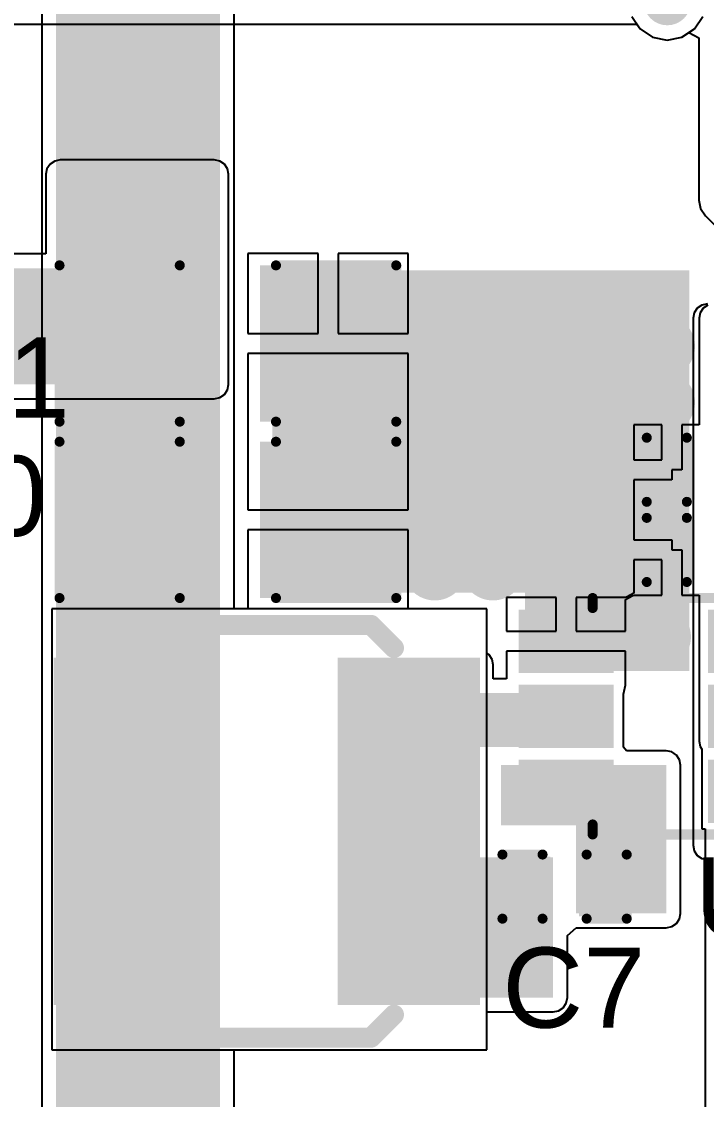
# Model space of a CAD drawing. Header units: millimetres. Extents: x -0.29 to 3.46, y -0.11 to 2.46.
# Drawn here: x 2.026 to 2.368, y 0.682 to 1.22 of the extents above; entities that cross this region are included whole.
import ezdxf

# ---------------------------------------------------------------- set-up
doc = ezdxf.new("R2010")
doc.units = ezdxf.units.MM
doc.header["$MEASUREMENT"] = 0
for name, color, linetype in [('BottomLayer', 5, 'Continuous'), ('BottomSolder', 6, 'Continuous'), ('TopLayer', 1, 'Continuous'), ('TopOverlay', 2, 'Continuous'), ('TopPaste', 8, 'Continuous'), ('TopSolder', 216, 'Continuous'), ('ViaHoleLayer', 16, 'Continuous')]:
    doc.layers.add(name, color=color, linetype=linetype)
doc.styles.add('Arial', font='', dxfattribs={"height": 0.2})
doc.styles.get('Arial').set_extended_font_data('Arial')

# ---------------------------------------------------------------- blocks, each defined once
blk = doc.blocks.new('TSOT_23_6_19')
at = {"layer": 'TopLayer'}
for points in [[(-0.06693, 0.04921), (-0.02756, 0.04921), (-0.02756, 0.02559), (-0.06693, 0.02559)], [(0.02756, 0.04921), (0.06693, 0.04921), (0.06693, 0.02559), (0.02756, 0.02559)], [(-0.06693, 0.01181), (-0.02756, 0.01181), (-0.02756, -0.01181), (-0.06693, -0.01181)], [(0.02756, 0.01181), (0.06693, 0.01181), (0.06693, -0.01181), (0.02756, -0.01181)], [(-0.06693, -0.02559), (-0.02756, -0.02559), (-0.02756, -0.04921), (-0.06693, -0.04921)], [(0.02756, -0.02559), (0.06693, -0.02559), (0.06693, -0.04921), (0.02756, -0.04921)]]:
    blk.add_hatch(color=1, dxfattribs=at).paths.add_polyline_path(points)
at = {"layer": 'TopPaste'}
for points in [[(-0.06693, 0.04921), (-0.02756, 0.04921), (-0.02756, 0.02559), (-0.06693, 0.02559)], [(0.02756, 0.04921), (0.06693, 0.04921), (0.06693, 0.02559), (0.02756, 0.02559)], [(-0.06693, 0.01181), (-0.02756, 0.01181), (-0.02756, -0.01181), (-0.06693, -0.01181)], [(0.02756, 0.01181), (0.06693, 0.01181), (0.06693, -0.01181), (0.02756, -0.01181)], [(-0.06693, -0.02559), (-0.02756, -0.02559), (-0.02756, -0.04921), (-0.06693, -0.04921)], [(0.02756, -0.02559), (0.06693, -0.02559), (0.06693, -0.04921), (0.02756, -0.04921)]]:
    blk.add_hatch(color=8, dxfattribs=at).paths.add_polyline_path(points)
at = {"layer": 'TopSolder'}
for points in [[(-0.07093, 0.05321), (-0.02356, 0.05321), (-0.02356, 0.02159), (-0.07093, 0.02159)], [(0.02356, 0.05321), (0.07093, 0.05321), (0.07093, 0.02159), (0.02356, 0.02159)], [(-0.07093, 0.01581), (-0.02356, 0.01581), (-0.02356, -0.01581), (-0.07093, -0.01581)], [(0.02356, 0.01581), (0.07093, 0.01581), (0.07093, -0.01581), (0.02356, -0.01581)], [(-0.07093, -0.02159), (-0.02356, -0.02159), (-0.02356, -0.05321), (-0.07093, -0.05321)], [(0.02356, -0.02159), (0.07093, -0.02159), (0.07093, -0.05321), (0.02356, -0.05321)]]:
    blk.add_hatch(color=216, dxfattribs=at).paths.add_polyline_path(points)
at = {"layer": 'TopOverlay', "const_width": 0.005}
for points in [[(0.034, 0.059), (-0.034, 0.059)], [(-0.034, 0.059), (-0.034, 0.054)], [(0.034, 0.059), (0.034, 0.054)], [(-0.078, 0.043), (-0.078, 0.033)], [(-0.073, 0.038), (-0.078, 0.043)], [(-0.073, 0.038), (-0.078, 0.033)], [(-0.034, -0.054), (-0.034, -0.059)], [(0.034, -0.054), (0.034, -0.059)], [(0.034, -0.059), (-0.034, -0.059)]]:
    blk.add_lwpolyline(points, dxfattribs=at)
at = {"layer": 'TopOverlay', "const_width": 0.0025}
for points in [[(-0.03525, 0.059, 1), (-0.03275, 0.059, 1)], [(-0.03525, 0.059, 1), (-0.03275, 0.059, 1)], [(0.03275, 0.059, 1), (0.03525, 0.059, 1)], [(0.03275, 0.059, 1), (0.03525, 0.059, 1)], [(-0.03525, 0.054, 1), (-0.03275, 0.054, 1)], [(0.03275, 0.054, 1), (0.03525, 0.054, 1)], [(-0.07925, 0.043, 1), (-0.07675, 0.043, 1)], [(-0.07925, 0.043, 1), (-0.07675, 0.043, 1)], [(-0.07425, 0.038, 1), (-0.07175, 0.038, 1)], [(-0.07425, 0.038, 1), (-0.07175, 0.038, 1)], [(-0.07925, 0.033, 1), (-0.07675, 0.033, 1)], [(-0.07925, 0.033, 1), (-0.07675, 0.033, 1)], [(-0.03525, -0.054, 1), (-0.03275, -0.054, 1)], [(0.03275, -0.054, 1), (0.03525, -0.054, 1)], [(-0.03525, -0.059, 1), (-0.03275, -0.059, 1)], [(-0.03525, -0.059, 1), (-0.03275, -0.059, 1)], [(0.03275, -0.059, 1), (0.03525, -0.059, 1)], [(0.03275, -0.059, 1), (0.03525, -0.059, 1)]]:
    blk.add_lwpolyline(points, format="xyb", close=True, dxfattribs=at)
blk = doc.blocks.new('LVC505040_6R8M_N__79')
at = {"layer": 'TopLayer'}
for points in [[(-0.10236, 0.08268), (-0.03937, 0.08268), (-0.03937, -0.08268), (-0.10236, -0.08268)], [(0.03937, 0.08268), (0.10236, 0.08268), (0.10236, -0.08268), (0.03937, -0.08268)]]:
    blk.add_hatch(color=1, dxfattribs=at).paths.add_polyline_path(points)
at = {"layer": 'TopPaste'}
for points in [[(-0.10236, 0.08268), (-0.03937, 0.08268), (-0.03937, -0.08268), (-0.10236, -0.08268)], [(0.03937, 0.08268), (0.10236, 0.08268), (0.10236, -0.08268), (0.03937, -0.08268)]]:
    blk.add_hatch(color=8, dxfattribs=at).paths.add_polyline_path(points)
at = {"layer": 'TopSolder'}
for points in [[(-0.10636, 0.08668), (-0.03537, 0.08668), (-0.03537, -0.08668), (-0.10636, -0.08668)], [(0.03537, 0.08668), (0.10636, 0.08668), (0.10636, -0.08668), (0.03537, -0.08668)]]:
    blk.add_hatch(color=216, dxfattribs=at).paths.add_polyline_path(points)
at = {"layer": 'TopOverlay', "const_width": 0.01}
for points in [[(-0.052, 0.103), (-0.0635, 0.0915)], [(0.051, 0.103), (-0.052, 0.103)], [(0.0635, 0.0915), (0.052, 0.103)], [(-0.052, -0.103), (-0.0635, -0.0915)], [(0.0635, -0.0915), (0.052, -0.103)], [(0.051, -0.103), (-0.052, -0.103)]]:
    blk.add_lwpolyline(points, dxfattribs=at)
at = {"layer": 'TopOverlay', "const_width": 0.005}
for points in [[(-0.0545, 0.103, 1), (-0.0495, 0.103, 1)], [(-0.0545, 0.103, 1), (-0.0495, 0.103, 1)], [(0.0485, 0.103, 1), (0.0535, 0.103, 1)], [(0.0495, 0.103, 1), (0.0545, 0.103, 1)], [(-0.066, 0.0915, 1), (-0.061, 0.0915, 1)], [(0.061, 0.0915, 1), (0.066, 0.0915, 1)], [(-0.066, -0.0915, 1), (-0.061, -0.0915, 1)], [(0.061, -0.0915, 1), (0.066, -0.0915, 1)], [(-0.0545, -0.103, 1), (-0.0495, -0.103, 1)], [(-0.0545, -0.103, 1), (-0.0495, -0.103, 1)], [(0.0485, -0.103, 1), (0.0535, -0.103, 1)], [(0.0495, -0.103, 1), (0.0545, -0.103, 1)]]:
    blk.add_lwpolyline(points, format="xyb", close=True, dxfattribs=at)
blk = doc.blocks.new('C___1206_142')
at = {"layer": 'TopLayer'}
for points in [[(-0.08, 0.035), (-0.02, 0.035), (-0.02, -0.035), (-0.08, -0.035)], [(0.02, 0.035), (0.08, 0.035), (0.08, -0.035), (0.02, -0.035)]]:
    blk.add_hatch(color=1, dxfattribs=at).paths.add_polyline_path(points)
at = {"layer": 'TopPaste'}
for points in [[(-0.08, 0.035), (-0.02, 0.035), (-0.02, -0.035), (-0.08, -0.035)], [(0.02, 0.035), (0.08, 0.035), (0.08, -0.035), (0.02, -0.035)]]:
    blk.add_hatch(color=8, dxfattribs=at).paths.add_polyline_path(points)
at = {"layer": 'TopSolder'}
for points in [[(-0.084, 0.039), (-0.016, 0.039), (-0.016, -0.039), (-0.084, -0.039)], [(0.016, 0.039), (0.084, 0.039), (0.084, -0.039), (0.016, -0.039)]]:
    blk.add_hatch(color=216, dxfattribs=at).paths.add_polyline_path(points)
at = {"layer": 'TopOverlay', "const_width": 0.005}
for points in [[(-0.084, 0.039), (-0.084, -0.039)], [(-0.024, 0.039), (-0.084, 0.039)], [(0.084, 0.039), (0.024, 0.039)], [(0.084, 0.039), (0.084, -0.039)], [(-0.024, -0.039), (-0.084, -0.039)], [(0.084, -0.039), (0.024, -0.039)]]:
    blk.add_lwpolyline(points, dxfattribs=at)
at = {"layer": 'TopOverlay', "const_width": 0.0025}
for points in [[(-0.08525, 0.039, 1), (-0.08275, 0.039, 1)], [(-0.08525, 0.039, 1), (-0.08275, 0.039, 1)], [(-0.02525, 0.039, 1), (-0.02275, 0.039, 1)], [(0.02275, 0.039, 1), (0.02525, 0.039, 1)], [(0.08275, 0.039, 1), (0.08525, 0.039, 1)], [(0.08275, 0.039, 1), (0.08525, 0.039, 1)], [(-0.08525, -0.039, 1), (-0.08275, -0.039, 1)], [(-0.08525, -0.039, 1), (-0.08275, -0.039, 1)], [(-0.02525, -0.039, 1), (-0.02275, -0.039, 1)], [(0.02275, -0.039, 1), (0.02525, -0.039, 1)], [(0.08275, -0.039, 1), (0.08525, -0.039, 1)], [(0.08275, -0.039, 1), (0.08525, -0.039, 1)]]:
    blk.add_lwpolyline(points, format="xyb", close=True, dxfattribs=at)
blk = doc.blocks.new('C___1206_143')
at = {"layer": 'TopLayer'}
for points in [[(-0.08, 0.035), (-0.02, 0.035), (-0.02, -0.035), (-0.08, -0.035)], [(0.02, 0.035), (0.08, 0.035), (0.08, -0.035), (0.02, -0.035)]]:
    blk.add_hatch(color=1, dxfattribs=at).paths.add_polyline_path(points)
at = {"layer": 'TopPaste'}
for points in [[(-0.08, 0.035), (-0.02, 0.035), (-0.02, -0.035), (-0.08, -0.035)], [(0.02, 0.035), (0.08, 0.035), (0.08, -0.035), (0.02, -0.035)]]:
    blk.add_hatch(color=8, dxfattribs=at).paths.add_polyline_path(points)
at = {"layer": 'TopSolder'}
for points in [[(-0.084, 0.039), (-0.016, 0.039), (-0.016, -0.039), (-0.084, -0.039)], [(0.016, 0.039), (0.084, 0.039), (0.084, -0.039), (0.016, -0.039)]]:
    blk.add_hatch(color=216, dxfattribs=at).paths.add_polyline_path(points)
at = {"layer": 'TopOverlay', "const_width": 0.005}
for points in [[(-0.084, 0.039), (-0.084, -0.039)], [(-0.024, 0.039), (-0.084, 0.039)], [(0.084, 0.039), (0.024, 0.039)], [(0.084, 0.039), (0.084, -0.039)], [(-0.024, -0.039), (-0.084, -0.039)], [(0.084, -0.039), (0.024, -0.039)]]:
    blk.add_lwpolyline(points, dxfattribs=at)
at = {"layer": 'TopOverlay', "const_width": 0.0025}
for points in [[(-0.08525, 0.039, 1), (-0.08275, 0.039, 1)], [(-0.08525, 0.039, 1), (-0.08275, 0.039, 1)], [(-0.02525, 0.039, 1), (-0.02275, 0.039, 1)], [(0.02275, 0.039, 1), (0.02525, 0.039, 1)], [(0.08275, 0.039, 1), (0.08525, 0.039, 1)], [(0.08275, 0.039, 1), (0.08525, 0.039, 1)], [(-0.08525, -0.039, 1), (-0.08275, -0.039, 1)], [(-0.08525, -0.039, 1), (-0.08275, -0.039, 1)], [(-0.02525, -0.039, 1), (-0.02275, -0.039, 1)], [(0.02275, -0.039, 1), (0.02525, -0.039, 1)], [(0.08275, -0.039, 1), (0.08525, -0.039, 1)], [(0.08275, -0.039, 1), (0.08525, -0.039, 1)]]:
    blk.add_lwpolyline(points, format="xyb", close=True, dxfattribs=at)
blk = doc.blocks.new('C___0402_144')
at = {"layer": 'TopLayer'}
for points in [[(-0.0275, -0.0125), (-0.0275, 0.0125), (-0.0095, 0.0125), (-0.0095, -0.0125)], [(0.0095, -0.0125), (0.0095, 0.0125), (0.0275, 0.0125), (0.0275, -0.0125)]]:
    blk.add_hatch(color=1, dxfattribs=at).paths.add_polyline_path(points)
at = {"layer": 'TopPaste'}
for points in [[(-0.0275, -0.0125), (-0.0275, 0.0125), (-0.0095, 0.0125), (-0.0095, -0.0125)], [(0.0095, -0.0125), (0.0095, 0.0125), (0.0275, 0.0125), (0.0275, -0.0125)]]:
    blk.add_hatch(color=8, dxfattribs=at).paths.add_polyline_path(points)
at = {"layer": 'TopSolder'}
for points in [[(-0.02986, -0.01486), (-0.02986, 0.01486), (-0.00714, 0.01486), (-0.00714, -0.01486)], [(0.00714, -0.01486), (0.00714, 0.01486), (0.02986, 0.01486), (0.02986, -0.01486)]]:
    blk.add_hatch(color=216, dxfattribs=at).paths.add_polyline_path(points)
at = {"layer": 'TopOverlay', "const_width": 0.005}
for points in [[(-0.031, -0.016), (-0.031, 0.016)], [(-0.031, 0.016), (-0.011, 0.016)], [(0.011, 0.016), (0.031, 0.016)], [(0.031, -0.016), (0.031, 0.016)], [(-0.031, -0.016), (-0.011, -0.016)], [(0.011, -0.016), (0.031, -0.016)]]:
    blk.add_lwpolyline(points, dxfattribs=at)
at = {"layer": 'TopOverlay', "const_width": 0.0025}
for points in [[(-0.03225, 0.016, 1), (-0.02975, 0.016, 1)], [(-0.03225, 0.016, 1), (-0.02975, 0.016, 1)], [(-0.01225, 0.016, 1), (-0.00975, 0.016, 1)], [(0.00975, 0.016, 1), (0.01225, 0.016, 1)], [(0.02975, 0.016, 1), (0.03225, 0.016, 1)], [(0.02975, 0.016, 1), (0.03225, 0.016, 1)], [(-0.03225, -0.016, 1), (-0.02975, -0.016, 1)], [(-0.03225, -0.016, 1), (-0.02975, -0.016, 1)], [(-0.01225, -0.016, 1), (-0.00975, -0.016, 1)], [(0.00975, -0.016, 1), (0.01225, -0.016, 1)], [(0.02975, -0.016, 1), (0.03225, -0.016, 1)], [(0.02975, -0.016, 1), (0.03225, -0.016, 1)]]:
    blk.add_lwpolyline(points, format="xyb", close=True, dxfattribs=at)
blk = doc.blocks.new('C___0402_145')
at = {"layer": 'TopLayer'}
for points in [[(-0.0275, -0.0125), (-0.0275, 0.0125), (-0.0095, 0.0125), (-0.0095, -0.0125)], [(0.0095, -0.0125), (0.0095, 0.0125), (0.0275, 0.0125), (0.0275, -0.0125)]]:
    blk.add_hatch(color=1, dxfattribs=at).paths.add_polyline_path(points)
at = {"layer": 'TopPaste'}
for points in [[(-0.0275, -0.0125), (-0.0275, 0.0125), (-0.0095, 0.0125), (-0.0095, -0.0125)], [(0.0095, -0.0125), (0.0095, 0.0125), (0.0275, 0.0125), (0.0275, -0.0125)]]:
    blk.add_hatch(color=8, dxfattribs=at).paths.add_polyline_path(points)
at = {"layer": 'TopSolder'}
for points in [[(-0.02986, -0.01486), (-0.02986, 0.01486), (-0.00714, 0.01486), (-0.00714, -0.01486)], [(0.00714, -0.01486), (0.00714, 0.01486), (0.02986, 0.01486), (0.02986, -0.01486)]]:
    blk.add_hatch(color=216, dxfattribs=at).paths.add_polyline_path(points)
at = {"layer": 'TopOverlay', "const_width": 0.005}
for points in [[(-0.031, -0.016), (-0.031, 0.016)], [(-0.031, 0.016), (-0.011, 0.016)], [(0.011, 0.016), (0.031, 0.016)], [(0.031, -0.016), (0.031, 0.016)], [(-0.031, -0.016), (-0.011, -0.016)], [(0.011, -0.016), (0.031, -0.016)]]:
    blk.add_lwpolyline(points, dxfattribs=at)
at = {"layer": 'TopOverlay', "const_width": 0.0025}
for points in [[(-0.03225, 0.016, 1), (-0.02975, 0.016, 1)], [(-0.03225, 0.016, 1), (-0.02975, 0.016, 1)], [(-0.01225, 0.016, 1), (-0.00975, 0.016, 1)], [(0.00975, 0.016, 1), (0.01225, 0.016, 1)], [(0.02975, 0.016, 1), (0.03225, 0.016, 1)], [(0.02975, 0.016, 1), (0.03225, 0.016, 1)], [(-0.03225, -0.016, 1), (-0.02975, -0.016, 1)], [(-0.03225, -0.016, 1), (-0.02975, -0.016, 1)], [(-0.01225, -0.016, 1), (-0.00975, -0.016, 1)], [(0.00975, -0.016, 1), (0.01225, -0.016, 1)], [(0.02975, -0.016, 1), (0.03225, -0.016, 1)], [(0.02975, -0.016, 1), (0.03225, -0.016, 1)]]:
    blk.add_lwpolyline(points, format="xyb", close=True, dxfattribs=at)
blk = doc.blocks.new('C___0402_146')
at = {"layer": 'TopLayer'}
for points in [[(-0.0275, -0.0125), (-0.0275, 0.0125), (-0.0095, 0.0125), (-0.0095, -0.0125)], [(0.0095, -0.0125), (0.0095, 0.0125), (0.0275, 0.0125), (0.0275, -0.0125)]]:
    blk.add_hatch(color=1, dxfattribs=at).paths.add_polyline_path(points)
at = {"layer": 'TopPaste'}
for points in [[(-0.0275, -0.0125), (-0.0275, 0.0125), (-0.0095, 0.0125), (-0.0095, -0.0125)], [(0.0095, -0.0125), (0.0095, 0.0125), (0.0275, 0.0125), (0.0275, -0.0125)]]:
    blk.add_hatch(color=8, dxfattribs=at).paths.add_polyline_path(points)
at = {"layer": 'TopSolder'}
for points in [[(-0.02986, -0.01486), (-0.02986, 0.01486), (-0.00714, 0.01486), (-0.00714, -0.01486)], [(0.00714, -0.01486), (0.00714, 0.01486), (0.02986, 0.01486), (0.02986, -0.01486)]]:
    blk.add_hatch(color=216, dxfattribs=at).paths.add_polyline_path(points)
at = {"layer": 'TopOverlay', "const_width": 0.005}
for points in [[(-0.031, -0.016), (-0.031, 0.016)], [(-0.031, 0.016), (-0.011, 0.016)], [(0.011, 0.016), (0.031, 0.016)], [(0.031, -0.016), (0.031, 0.016)], [(-0.031, -0.016), (-0.011, -0.016)], [(0.011, -0.016), (0.031, -0.016)]]:
    blk.add_lwpolyline(points, dxfattribs=at)
at = {"layer": 'TopOverlay', "const_width": 0.0025}
for points in [[(-0.03225, 0.016, 1), (-0.02975, 0.016, 1)], [(-0.03225, 0.016, 1), (-0.02975, 0.016, 1)], [(-0.01225, 0.016, 1), (-0.00975, 0.016, 1)], [(0.00975, 0.016, 1), (0.01225, 0.016, 1)], [(0.02975, 0.016, 1), (0.03225, 0.016, 1)], [(0.02975, 0.016, 1), (0.03225, 0.016, 1)], [(-0.03225, -0.016, 1), (-0.02975, -0.016, 1)], [(-0.03225, -0.016, 1), (-0.02975, -0.016, 1)], [(-0.01225, -0.016, 1), (-0.00975, -0.016, 1)], [(0.00975, -0.016, 1), (0.01225, -0.016, 1)], [(0.02975, -0.016, 1), (0.03225, -0.016, 1)], [(0.02975, -0.016, 1), (0.03225, -0.016, 1)]]:
    blk.add_lwpolyline(points, format="xyb", close=True, dxfattribs=at)

msp = doc.modelspace()

# ---------------------------------------------------------------- hatches: boundary and pattern name
at = {"layer": 'BottomLayer'}
h = msp.add_hatch(color=5, dxfattribs=at)
edge = h.paths.add_edge_path()
edge.add_arc((2.348, 1.23), 0.01181, 0, 360)
for points in [[(2.04509, 1.039), (2.122, 1.039), (2.122, 1.14388), (2.04509, 1.14388)], [(1.211, 1.039), (2.12, 1.039), (2.12, 1.097), (1.211, 1.097)]]:
    msp.add_hatch(color=5, dxfattribs=at).paths.add_polyline_path(points)
h = msp.add_hatch(color=5, dxfattribs=at)
edge = h.paths.add_edge_path()
edge.add_arc((2.0639, 1.12401), 0.01181, 0, 360)
h = msp.add_hatch(color=5, dxfattribs=at)
edge = h.paths.add_edge_path()
edge.add_arc((2.0979, 1.12401), 0.01181, 0, 360)
h = msp.add_hatch(color=5, dxfattribs=at)
edge = h.paths.add_edge_path()
edge.add_arc((2.232, 1.08), 0.01181, 0, 360)
h = msp.add_hatch(color=5, dxfattribs=at)
edge = h.paths.add_edge_path()
edge.add_arc((2.261, 1.08), 0.01181, 0, 360)
h = msp.add_hatch(color=5, dxfattribs=at)
edge = h.paths.add_edge_path()
edge.add_arc((2.346, 1.058), 0.01181, 0, 360)
h = msp.add_hatch(color=5, dxfattribs=at)
edge = h.paths.add_edge_path()
edge.add_arc((2.232, 1.04675), 0.01181, 0, 360)
h = msp.add_hatch(color=5, dxfattribs=at)
edge = h.paths.add_edge_path()
edge.add_arc((2.261, 1.04675), 0.01181, 0, 360)
h = msp.add_hatch(color=5, dxfattribs=at)
edge = h.paths.add_edge_path()
edge.add_arc((2.346, 1.03), 0.01181, 0, 360)
h = msp.add_hatch(color=5, dxfattribs=at)
edge = h.paths.add_edge_path()
edge.add_arc((2.322, 1.016), 0.01181, 0, 360)
h = msp.add_hatch(color=5, dxfattribs=at)
edge = h.paths.add_edge_path()
edge.add_arc((2.232, 1.0135), 0.01181, 0, 360)
h = msp.add_hatch(color=5, dxfattribs=at)
edge = h.paths.add_edge_path()
edge.add_arc((2.261, 1.0135), 0.01181, 0, 360)
h = msp.add_hatch(color=5, dxfattribs=at)
edge = h.paths.add_edge_path()
edge.add_arc((2.232, 0.98025), 0.01181, 0, 360)
h = msp.add_hatch(color=5, dxfattribs=at)
edge = h.paths.add_edge_path()
edge.add_arc((2.261, 0.98025), 0.01181, 0, 360)
h = msp.add_hatch(color=5, dxfattribs=at)
edge = h.paths.add_edge_path()
edge.add_arc((2.322, 0.982), 0.01181, 0, 360)
h = msp.add_hatch(color=5, dxfattribs=at)
edge = h.paths.add_edge_path()
edge.add_arc((2.232, 0.947), 0.01181, 0, 360)
h = msp.add_hatch(color=5, dxfattribs=at)
edge = h.paths.add_edge_path()
edge.add_arc((2.261, 0.947), 0.01181, 0, 360)
h = msp.add_hatch(color=5, dxfattribs=at)
edge = h.paths.add_edge_path()
edge.add_arc((2.322, 0.948), 0.01181, 0, 360)
h = msp.add_hatch(color=5, dxfattribs=at)
edge = h.paths.add_edge_path()
edge.add_arc((2.344, 0.913), 0.01181, 0, 360)
at = {"layer": 'BottomSolder'}
h = msp.add_hatch(color=6, dxfattribs=at)
edge = h.paths.add_edge_path()
edge.add_arc((2.0639, 1.12401), 0.01581, 0, 360)
h = msp.add_hatch(color=6, dxfattribs=at)
edge = h.paths.add_edge_path()
edge.add_arc((2.0979, 1.12401), 0.01581, 0, 360)
h = msp.add_hatch(color=6, dxfattribs=at)
edge = h.paths.add_edge_path()
edge.add_arc((2.232, 1.08), 0.01581, 0, 360)
h = msp.add_hatch(color=6, dxfattribs=at)
edge = h.paths.add_edge_path()
edge.add_arc((2.261, 1.08), 0.01581, 0, 360)
h = msp.add_hatch(color=6, dxfattribs=at)
edge = h.paths.add_edge_path()
edge.add_arc((2.346, 1.058), 0.01581, 0, 360)
h = msp.add_hatch(color=6, dxfattribs=at)
edge = h.paths.add_edge_path()
edge.add_arc((2.232, 1.04675), 0.01581, 0, 360)
h = msp.add_hatch(color=6, dxfattribs=at)
edge = h.paths.add_edge_path()
edge.add_arc((2.261, 1.04675), 0.01581, 0, 360)
h = msp.add_hatch(color=6, dxfattribs=at)
edge = h.paths.add_edge_path()
edge.add_arc((2.346, 1.03), 0.01581, 0, 360)
h = msp.add_hatch(color=6, dxfattribs=at)
edge = h.paths.add_edge_path()
edge.add_arc((2.232, 1.0135), 0.01581, 0, 360)
h = msp.add_hatch(color=6, dxfattribs=at)
edge = h.paths.add_edge_path()
edge.add_arc((2.261, 1.0135), 0.01581, 0, 360)
h = msp.add_hatch(color=6, dxfattribs=at)
edge = h.paths.add_edge_path()
edge.add_arc((2.322, 1.016), 0.01581, 0, 360)
h = msp.add_hatch(color=6, dxfattribs=at)
edge = h.paths.add_edge_path()
edge.add_arc((2.232, 0.98025), 0.01581, 0, 360)
h = msp.add_hatch(color=6, dxfattribs=at)
edge = h.paths.add_edge_path()
edge.add_arc((2.261, 0.98025), 0.01581, 0, 360)
h = msp.add_hatch(color=6, dxfattribs=at)
edge = h.paths.add_edge_path()
edge.add_arc((2.322, 0.982), 0.01581, 0, 360)
h = msp.add_hatch(color=6, dxfattribs=at)
edge = h.paths.add_edge_path()
edge.add_arc((2.232, 0.947), 0.01581, 0, 360)
h = msp.add_hatch(color=6, dxfattribs=at)
edge = h.paths.add_edge_path()
edge.add_arc((2.261, 0.947), 0.01581, 0, 360)
h = msp.add_hatch(color=6, dxfattribs=at)
edge = h.paths.add_edge_path()
edge.add_arc((2.322, 0.948), 0.01581, 0, 360)
h = msp.add_hatch(color=6, dxfattribs=at)
edge = h.paths.add_edge_path()
edge.add_arc((2.344, 0.913), 0.01581, 0, 360)
at = {"layer": 'TopLayer'}
for points in [[(2.043, 0.619), (2.12481, 0.619), (2.12481, 1.85), (2.043, 1.85)], [(2.151, 0.935), (2.355, 0.935), (2.355, 1.096), (2.151, 1.096)], [(2.277, 0.896), (2.359, 0.896), (2.359, 1.096), (2.277, 1.096)], [(2.187, 0.733), (2.254, 0.733), (2.254, 0.899), (2.187, 0.899)], [(2.188, 0.858), (2.319, 0.858), (2.319, 0.885), (2.188, 0.885)], [(2.265, 0.819), (2.34751, 0.819), (2.34751, 0.849), (2.265, 0.849)], [(2.34751, 0.849), (2.30251, 0.849), (2.30251, 0.775), (2.34751, 0.775)], [(2.246, 0.733), (2.291, 0.733), (2.291, 0.803), (2.246, 0.803)]]:
    msp.add_hatch(color=1, dxfattribs=at).paths.add_polyline_path(points)
h = msp.add_hatch(color=1, dxfattribs=at)
edge = h.paths.add_edge_path()
edge.add_arc((2.348, 1.23), 0.01181, 0, 360)
h = msp.add_hatch(color=1, dxfattribs=at)
edge = h.paths.add_edge_path()
edge.add_arc((2.0639, 1.12401), 0.01181, 0, 360)
h = msp.add_hatch(color=1, dxfattribs=at)
edge = h.paths.add_edge_path()
edge.add_arc((2.0979, 1.12401), 0.01181, 0, 360)
h = msp.add_hatch(color=1, dxfattribs=at)
edge = h.paths.add_edge_path()
edge.add_arc((2.232, 1.08), 0.01181, 0, 360)
h = msp.add_hatch(color=1, dxfattribs=at)
edge = h.paths.add_edge_path()
edge.add_arc((2.261, 1.08), 0.01181, 0, 360)
h = msp.add_hatch(color=1, dxfattribs=at)
edge = h.paths.add_edge_path()
edge.add_arc((2.346, 1.058), 0.01181, 0, 360)
h = msp.add_hatch(color=1, dxfattribs=at)
edge = h.paths.add_edge_path()
edge.add_arc((2.232, 1.04675), 0.01181, 0, 360)
h = msp.add_hatch(color=1, dxfattribs=at)
edge = h.paths.add_edge_path()
edge.add_arc((2.261, 1.04675), 0.01181, 0, 360)
h = msp.add_hatch(color=1, dxfattribs=at)
edge = h.paths.add_edge_path()
edge.add_arc((2.346, 1.03), 0.01181, 0, 360)
h = msp.add_hatch(color=1, dxfattribs=at)
edge = h.paths.add_edge_path()
edge.add_arc((2.322, 1.016), 0.01181, 0, 360)
h = msp.add_hatch(color=1, dxfattribs=at)
edge = h.paths.add_edge_path()
edge.add_arc((2.232, 1.0135), 0.01181, 0, 360)
h = msp.add_hatch(color=1, dxfattribs=at)
edge = h.paths.add_edge_path()
edge.add_arc((2.261, 1.0135), 0.01181, 0, 360)
h = msp.add_hatch(color=1, dxfattribs=at)
edge = h.paths.add_edge_path()
edge.add_arc((2.232, 0.98025), 0.01181, 0, 360)
h = msp.add_hatch(color=1, dxfattribs=at)
edge = h.paths.add_edge_path()
edge.add_arc((2.261, 0.98025), 0.01181, 0, 360)
h = msp.add_hatch(color=1, dxfattribs=at)
edge = h.paths.add_edge_path()
edge.add_arc((2.322, 0.982), 0.01181, 0, 360)
h = msp.add_hatch(color=1, dxfattribs=at)
edge = h.paths.add_edge_path()
edge.add_arc((2.232, 0.947), 0.01181, 0, 360)
h = msp.add_hatch(color=1, dxfattribs=at)
edge = h.paths.add_edge_path()
edge.add_arc((2.261, 0.947), 0.01181, 0, 360)
h = msp.add_hatch(color=1, dxfattribs=at)
edge = h.paths.add_edge_path()
edge.add_arc((2.322, 0.948), 0.01181, 0, 360)
h = msp.add_hatch(color=1, dxfattribs=at)
edge = h.paths.add_edge_path()
edge.add_arc((2.344, 0.913), 0.01181, 0, 360)
at = {"layer": 'TopSolder'}
h = msp.add_hatch(color=216, dxfattribs=at)
edge = h.paths.add_edge_path()
edge.add_arc((2.0639, 1.12401), 0.01581, 0, 360)
h = msp.add_hatch(color=216, dxfattribs=at)
edge = h.paths.add_edge_path()
edge.add_arc((2.0979, 1.12401), 0.01581, 0, 360)
h = msp.add_hatch(color=216, dxfattribs=at)
edge = h.paths.add_edge_path()
edge.add_arc((2.232, 1.08), 0.01581, 0, 360)
h = msp.add_hatch(color=216, dxfattribs=at)
edge = h.paths.add_edge_path()
edge.add_arc((2.261, 1.08), 0.01581, 0, 360)
h = msp.add_hatch(color=216, dxfattribs=at)
edge = h.paths.add_edge_path()
edge.add_arc((2.346, 1.058), 0.01581, 0, 360)
h = msp.add_hatch(color=216, dxfattribs=at)
edge = h.paths.add_edge_path()
edge.add_arc((2.232, 1.04675), 0.01581, 0, 360)
h = msp.add_hatch(color=216, dxfattribs=at)
edge = h.paths.add_edge_path()
edge.add_arc((2.261, 1.04675), 0.01581, 0, 360)
h = msp.add_hatch(color=216, dxfattribs=at)
edge = h.paths.add_edge_path()
edge.add_arc((2.346, 1.03), 0.01581, 0, 360)
h = msp.add_hatch(color=216, dxfattribs=at)
edge = h.paths.add_edge_path()
edge.add_arc((2.232, 1.0135), 0.01581, 0, 360)
h = msp.add_hatch(color=216, dxfattribs=at)
edge = h.paths.add_edge_path()
edge.add_arc((2.261, 1.0135), 0.01581, 0, 360)
h = msp.add_hatch(color=216, dxfattribs=at)
edge = h.paths.add_edge_path()
edge.add_arc((2.322, 1.016), 0.01581, 0, 360)
h = msp.add_hatch(color=216, dxfattribs=at)
edge = h.paths.add_edge_path()
edge.add_arc((2.232, 0.98025), 0.01581, 0, 360)
h = msp.add_hatch(color=216, dxfattribs=at)
edge = h.paths.add_edge_path()
edge.add_arc((2.261, 0.98025), 0.01581, 0, 360)
h = msp.add_hatch(color=216, dxfattribs=at)
edge = h.paths.add_edge_path()
edge.add_arc((2.322, 0.982), 0.01581, 0, 360)
h = msp.add_hatch(color=216, dxfattribs=at)
edge = h.paths.add_edge_path()
edge.add_arc((2.232, 0.947), 0.01581, 0, 360)
h = msp.add_hatch(color=216, dxfattribs=at)
edge = h.paths.add_edge_path()
edge.add_arc((2.261, 0.947), 0.01581, 0, 360)
h = msp.add_hatch(color=216, dxfattribs=at)
edge = h.paths.add_edge_path()
edge.add_arc((2.322, 0.948), 0.01581, 0, 360)
h = msp.add_hatch(color=216, dxfattribs=at)
edge = h.paths.add_edge_path()
edge.add_arc((2.344, 0.913), 0.01581, 0, 360)
at = {"layer": 'ViaHoleLayer'}
h = msp.add_hatch(color=16, dxfattribs=at)
edge = h.paths.add_edge_path()
edge.add_arc((2.0639, 1.12401), 0.00591, 0, 360)
h = msp.add_hatch(color=16, dxfattribs=at)
edge = h.paths.add_edge_path()
edge.add_arc((2.0979, 1.12401), 0.00591, 0, 360)
h = msp.add_hatch(color=16, dxfattribs=at)
edge = h.paths.add_edge_path()
edge.add_arc((2.232, 1.08), 0.00591, 0, 360)
h = msp.add_hatch(color=16, dxfattribs=at)
edge = h.paths.add_edge_path()
edge.add_arc((2.261, 1.08), 0.00591, 0, 360)
h = msp.add_hatch(color=16, dxfattribs=at)
edge = h.paths.add_edge_path()
edge.add_arc((2.346, 1.058), 0.00591, 0, 360)
h = msp.add_hatch(color=16, dxfattribs=at)
edge = h.paths.add_edge_path()
edge.add_arc((2.232, 1.04675), 0.00591, 0, 360)
h = msp.add_hatch(color=16, dxfattribs=at)
edge = h.paths.add_edge_path()
edge.add_arc((2.261, 1.04675), 0.00591, 0, 360)
h = msp.add_hatch(color=16, dxfattribs=at)
edge = h.paths.add_edge_path()
edge.add_arc((2.346, 1.03), 0.00591, 0, 360)
h = msp.add_hatch(color=16, dxfattribs=at)
edge = h.paths.add_edge_path()
edge.add_arc((2.232, 1.0135), 0.00591, 0, 360)
h = msp.add_hatch(color=16, dxfattribs=at)
edge = h.paths.add_edge_path()
edge.add_arc((2.261, 1.0135), 0.00591, 0, 360)
h = msp.add_hatch(color=16, dxfattribs=at)
edge = h.paths.add_edge_path()
edge.add_arc((2.322, 1.016), 0.00591, 0, 360)
h = msp.add_hatch(color=16, dxfattribs=at)
edge = h.paths.add_edge_path()
edge.add_arc((2.232, 0.98025), 0.00591, 0, 360)
h = msp.add_hatch(color=16, dxfattribs=at)
edge = h.paths.add_edge_path()
edge.add_arc((2.261, 0.98025), 0.00591, 0, 360)
h = msp.add_hatch(color=16, dxfattribs=at)
edge = h.paths.add_edge_path()
edge.add_arc((2.322, 0.982), 0.00591, 0, 360)
h = msp.add_hatch(color=16, dxfattribs=at)
edge = h.paths.add_edge_path()
edge.add_arc((2.232, 0.947), 0.00591, 0, 360)
h = msp.add_hatch(color=16, dxfattribs=at)
edge = h.paths.add_edge_path()
edge.add_arc((2.261, 0.947), 0.00591, 0, 360)
h = msp.add_hatch(color=16, dxfattribs=at)
edge = h.paths.add_edge_path()
edge.add_arc((2.322, 0.948), 0.00591, 0, 360)
h = msp.add_hatch(color=16, dxfattribs=at)
edge = h.paths.add_edge_path()
edge.add_arc((2.344, 0.913), 0.00591, 0, 360)

# ---------------------------------------------------------------- linework, layer by layer
at = {"layer": 'BottomLayer'}
for p, q in [((2.36156, 1.21644), (2.36572, 1.22266)), ((0.88438, 1.21878), (2.33287, 1.21878)), ((2.33287, 1.21878), (2.33444, 1.21644)), ((2.33444, 1.21644), (2.34066, 1.21228)), ((2.35534, 1.21228), (2.36156, 1.21644)), ((2.34066, 1.21228), (2.348, 1.21082)), ((2.348, 1.21082), (2.35534, 1.21228)), ((2.03849, 1.14661), (2.03795, 1.14388)), ((2.04004, 1.14893), (2.03849, 1.14661)), ((2.04235, 1.15047), (2.04004, 1.14893)), ((2.04509, 1.15102), (2.04235, 1.15047)), ((2.122, 1.15102), (2.04509, 1.15102)), ((2.12473, 1.15047), (2.122, 1.15102)), ((2.12705, 1.14893), (2.12473, 1.15047)), ((2.12859, 1.14661), (2.12705, 1.14893)), ((2.12914, 1.14388), (2.12859, 1.14661)), ((2.03795, 1.14388), (2.03795, 1.10414)), ((2.12914, 1.039), (2.12914, 1.14388)), ((2.03795, 1.10414), (1.23414, 1.10414)), ((2.36295, 1.07705), (2.36141, 1.07473)), ((2.36527, 1.07859), (2.36295, 1.07705)), ((2.368, 1.07914), (2.36527, 1.07859)), ((2.36141, 1.07473), (2.36086, 1.072)), ((2.36086, 1.072), (2.36086, 0.866)), ((2.12859, 1.03627), (2.12914, 1.039)), ((2.12473, 1.03241), (2.12705, 1.03395)), ((2.12705, 1.03395), (2.12859, 1.03627)), ((1.23414, 1.03186), (2.122, 1.03186)), ((2.122, 1.03186), (2.12473, 1.03241)), ((2.36086, 0.866), (2.36086, 0.82576)), ((2.36086, 0.82576), (2.36086, 0.809)), ((2.36086, 0.809), (2.36141, 0.80627)), ((2.36141, 0.80627), (2.36295, 0.80395)), ((2.36295, 0.80395), (2.36527, 0.80241)), ((2.36527, 0.80241), (2.368, 0.80186))]:
    msp.add_line(p, q, dxfattribs=at)
at = {"layer": 'TopLayer'}
for p, q in [((2.03586, 1.85), (2.03586, 0.65714)), ((2.13195, 0.927), (2.13195, 1.85)), ((2.33028, 1.22266), (2.33444, 1.21644)), ((2.33444, 1.21644), (2.34066, 1.21228)), ((2.34066, 1.21228), (2.348, 1.21082)), ((2.348, 1.21082), (2.35534, 1.21228)), ((2.35534, 1.21228), (2.35878, 1.21458)), ((2.35878, 1.21458), (2.36378, 1.21191)), ((2.36378, 1.21191), (2.36378, 1.131)), ((2.36378, 1.131), (2.36378, 1.131)), ((2.36378, 1.131), (2.36464, 1.12671)), ((2.36464, 1.12671), (2.36707, 1.12307)), ((2.36707, 1.12307), (2.39307, 1.09707)), ((2.17376, 1.1044), (2.13876, 1.1044)), ((2.13876, 1.1044), (2.13876, 1.0644)), ((2.17376, 1.0644), (2.17376, 1.1044)), ((2.21876, 1.1044), (2.18376, 1.1044)), ((2.18376, 1.1044), (2.18376, 1.0644)), ((2.21876, 1.0644), (2.21876, 1.1044)), ((2.36595, 1.07705), (2.36441, 1.07473)), ((2.36827, 1.07859), (2.36595, 1.07705)), ((2.36441, 1.07473), (2.36386, 1.072)), ((2.36386, 1.072), (2.36386, 1.0189)), ((2.13876, 1.0644), (2.17376, 1.0644)), ((2.18376, 1.0644), (2.21876, 1.0644)), ((2.17876, 1.0544), (2.13876, 1.0544)), ((2.13876, 1.0544), (2.13876, 1.0144)), ((2.21876, 1.0544), (2.17876, 1.0544)), ((2.21876, 1.0144), (2.21876, 1.0544)), ((2.34526, 1.0189), (2.33126, 1.0189)), ((2.33126, 1.0189), (2.33126, 1.0014)), ((2.34526, 1.0014), (2.34526, 1.0189)), ((2.36386, 1.0189), (2.35526, 1.0189)), ((2.35526, 1.0189), (2.35526, 0.9964)), ((2.13876, 1.0144), (2.13876, 0.9764)), ((2.21876, 0.9764), (2.21876, 1.0144)), ((2.33126, 1.0014), (2.34526, 1.0014)), ((2.35526, 0.9964), (2.35026, 0.9964)), ((2.35026, 0.9964), (2.35026, 0.9914)), ((2.35026, 0.9914), (2.33126, 0.9914)), ((2.33126, 0.9914), (2.33126, 0.9739)), ((2.13876, 0.9764), (2.17876, 0.9764)), ((2.17876, 0.9764), (2.21876, 0.9764)), ((2.33126, 0.9739), (2.33126, 0.9614)), ((2.17876, 0.9664), (2.13876, 0.9664)), ((2.13876, 0.9664), (2.13876, 0.927)), ((2.21876, 0.9664), (2.17876, 0.9664)), ((2.21876, 0.927), (2.21876, 0.9664)), ((2.33126, 0.9614), (2.35026, 0.9614)), ((2.35026, 0.9614), (2.35026, 0.9564)), ((2.35026, 0.9564), (2.35526, 0.9564)), ((2.35526, 0.9564), (2.35526, 0.9339)), ((2.34526, 0.9514), (2.33126, 0.9514)), ((2.33126, 0.9514), (2.33126, 0.93489)), ((2.34526, 0.9339), (2.34526, 0.9514)), ((2.29251, 0.93261), (2.26783, 0.93261)), ((2.26783, 0.93261), (2.26783, 0.9158)), ((2.29251, 0.9158), (2.29251, 0.93261)), ((2.32679, 0.93261), (2.30251, 0.93261)), ((2.30251, 0.93261), (2.30251, 0.9158)), ((2.32763, 0.93286), (2.32679, 0.93261)), ((2.3272, 0.93163), (2.33082, 0.93366)), ((2.3272, 0.9158), (2.3272, 0.93163)), ((2.33126, 0.93489), (2.32763, 0.93286)), ((2.33082, 0.93366), (2.33166, 0.9339)), ((2.33166, 0.9339), (2.34526, 0.9339)), ((2.35526, 0.9339), (2.36386, 0.9339)), ((2.36386, 0.9339), (2.36386, 0.861)), ((2.041, 0.927), (2.041, 0.707)), ((2.258, 0.927), (2.041, 0.927)), ((2.13876, 0.927), (2.13195, 0.927)), ((2.258, 0.927), (2.21876, 0.927)), ((2.258, 0.707), (2.258, 0.927)), ((2.258, 0.90475), (2.258, 0.927)), ((2.26783, 0.9158), (2.29251, 0.9158)), ((2.30251, 0.9158), (2.3272, 0.9158)), ((2.25905, 0.90405), (2.258, 0.90475)), ((2.26059, 0.90173), (2.25905, 0.90405)), ((2.29751, 0.9058), (2.26783, 0.9058)), ((2.26783, 0.9058), (2.26783, 0.89214)), ((2.3272, 0.9058), (2.29751, 0.9058)), ((2.3272, 0.88899), (2.3272, 0.9058)), ((2.26114, 0.899), (2.26059, 0.90173)), ((2.26114, 0.89214), (2.26114, 0.899)), ((2.26783, 0.89214), (2.26114, 0.89214)), ((2.32614, 0.88443), (2.3272, 0.88899)), ((2.3272, 0.88899), (2.3272, 0.88899)), ((2.3272, 0.88899), (2.3272, 0.88899)), ((2.32614, 0.858), (2.32614, 0.88443)), ((2.36386, 0.861), (2.36441, 0.85827)), ((2.32767, 0.85614), (2.32614, 0.858)), ((2.34751, 0.85614), (2.32767, 0.85614)), ((2.35024, 0.85559), (2.34751, 0.85614)), ((2.35256, 0.85405), (2.35024, 0.85559)), ((2.36441, 0.85827), (2.36531, 0.85691)), ((2.36531, 0.85691), (2.36531, 0.81719)), ((2.35411, 0.85173), (2.35256, 0.85405)), ((2.35465, 0.849), (2.35411, 0.85173)), ((2.35465, 0.775), (2.35465, 0.849)), ((2.36531, 0.81719), (2.36686, 0.81719)), ((2.36686, 0.81719), (2.36686, 0.65714)), ((2.35411, 0.77227), (2.35465, 0.775)), ((2.35024, 0.76841), (2.35256, 0.76995)), ((2.35256, 0.76995), (2.35411, 0.77227)), ((2.29814, 0.76395), (2.30251, 0.76786)), ((2.29814, 0.733), (2.29814, 0.76395)), ((2.30251, 0.76786), (2.34751, 0.76786)), ((2.34751, 0.76786), (2.35024, 0.76841)), ((2.29759, 0.73027), (2.29814, 0.733)), ((2.291, 0.72586), (2.29373, 0.72641)), ((2.29373, 0.72641), (2.29605, 0.72795)), ((2.29605, 0.72795), (2.29759, 0.73027)), ((2.258, 0.707), (2.258, 0.72586)), ((2.258, 0.72586), (2.291, 0.72586)), ((2.041, 0.707), (2.257, 0.707)), ((2.13195, 0.65714), (2.13195, 0.707)), ((2.13195, 0.707), (2.258, 0.707)), ((2.257, 0.707), (2.258, 0.707))]:
    msp.add_line(p, q, dxfattribs=at)

# ---------------------------------------------------------------- block references
at = {"rotation": 180}
for name, p in [('C___1206_142', (2.12876, 1.0594)), ('C___1206_143', (2.12876, 0.9714)), ('TSOT_23_6_19', (2.34476, 0.8734)), ('LVC505040_6R8M_N__79', (2.14813, 0.816))]:
    msp.add_blockref(name, p, dxfattribs=at)
for name, p in [('C___0402_145', (2.36876, 0.9964)), ('C___0402_144', (2.36876, 0.9564)), ('C___0402_146', (2.29676, 0.7884))]:
    msp.add_blockref(name, p)

# ---------------------------------------------------------------- texts
at = {"layer": 'TopOverlay', "style": 'Arial'}
for s, p in [('C11', (1.94744, 1.02241)), ('C10', (1.93577, 0.96341)), ('U2', (2.36168, 0.76301)), ('C7', (2.26568, 0.71801))]:
    msp.add_text(s, height=0.04, dxfattribs=at).set_placement(p)

doc.saveas('drawing.dxf')
